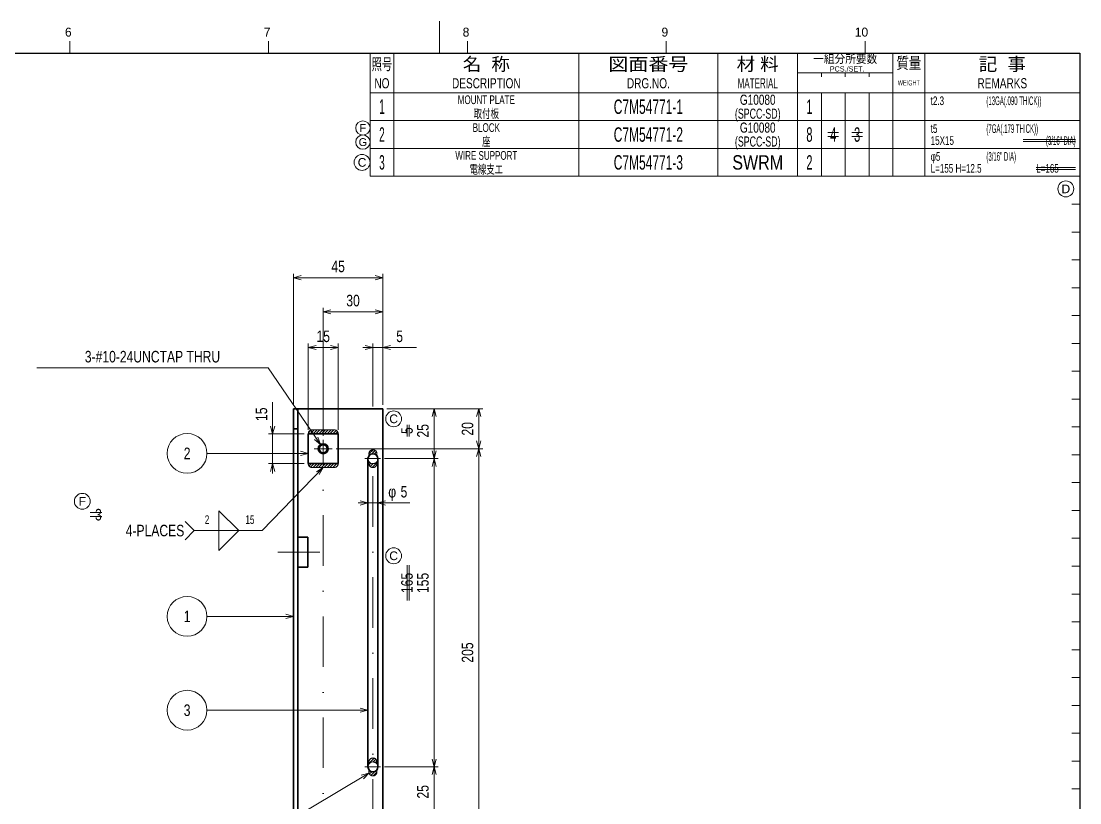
# Model space of a CAD drawing. Header units: millimetres. Extents: x 7 to 587, y 2 to 418.
# Drawn here: x 320.8 to 587, y 221.5 to 418 of the extents above; entities that cross this region are included whole.
import ezdxf
from ezdxf.enums import TextEntityAlignment as Align

# ---------------------------------------------------------------- set-up
doc = ezdxf.new("R2010")
doc.units = ezdxf.units.MM
for name, pattern in [('DASHDOT', [25.3, 12.7, -6.3, 0, -6.3]), ('DASHED', [19, 12.7, -6.3]), ('DIVIDE', [31.6, 12.7, -6.3, 0, -6.3, 0, -6.3])]:
    doc.linetypes.add(name, pattern=pattern)
for name, color, linetype in [('GR01_01', 7, 'Continuous'), ('GR01_02', 7, 'Continuous'), ('GR01_03', 7, 'Continuous'), ('GR01_05', 7, 'Continuous'), ('GR01_06', 7, 'Continuous'), ('GR01_15', 7, 'Continuous'), ('GR01_16', 7, 'Continuous'), ('図面枠C7M', 7, 'Continuous'), ('表題、部品表_01', 7, 'Continuous'), ('表題、部品表_02', 7, 'Continuous'), ('表題、部品表_03', 7, 'Continuous'), ('表題、部品表_Layer1', 7, 'Continuous')]:
    doc.layers.add(name, color=color, linetype=linetype)
doc.styles.add('HG丸ｺﾞｼｯｸM-PRO', font='')
doc.styles.get('HG丸ｺﾞｼｯｸM-PRO').set_extended_font_data('HG丸ｺﾞｼｯｸM-PRO')
pattern_1 = [(45, (0, 0), (-0.3535534, 0.3535534), [])]

# ---------------------------------------------------------------- blocks, each defined once
blk = doc.blocks.new('BLKF023')
at = {"layer": '図面枠C7M', "color": 4, "linetype": 'Continuous', "lineweight": 13}
for p, q in [((426, 410), (426, 418)), ((333, 413), (333, 410)), ((383, 413), (383, 410)), ((433, 413), (433, 410)), ((483, 413), (483, 410)), ((533, 413), (533, 410)), ((585, 393), (587, 393)), ((585, 386), (587, 386)), ((585, 379), (587, 379)), ((585, 372), (587, 372)), ((585, 365), (587, 365)), ((585, 358), (587, 358)), ((585, 351), (587, 351)), ((585, 344), (587, 344)), ((585, 337), (587, 337)), ((585, 330), (587, 330)), ((585, 323), (587, 323)), ((585, 316), (587, 316)), ((585, 309), (587, 309)), ((585, 302), (587, 302)), ((585, 295), (587, 295)), ((585, 288), (587, 288)), ((585, 281), (587, 281)), ((585, 274), (587, 274)), ((585, 267), (587, 267)), ((587, 260), (585, 260)), ((585, 253), (587, 253)), ((585, 246), (587, 246)), ((585, 239), (587, 239)), ((585, 232), (587, 232)), ((585, 225), (587, 225))]:
    blk.add_line(p, q, dxfattribs=at)
at = {"layer": '図面枠C7M', "color": 2, "linetype": 'Continuous', "lineweight": 25}
for p, q in [((33, 410), (587, 410)), ((587, 410), (587, 10))]:
    blk.add_line(p, q, dxfattribs=at)
at = {"layer": '図面枠C7M', "color": 4, "linetype": 'Continuous', "lineweight": 13, "style": 'HG丸ｺﾞｼｯｸM-PRO', "width": 1.003994}
for s, height, p in [('6', 2.25, (331.79, 413.45)), ('7', 2.25, (381.79, 413.45)), ('8', 2.25, (431.8, 413.45)), ('9', 2.25, (481.8, 413.45)), ('10', 2.255, (530.4, 413.45))]:
    blk.add_text(s, height=height, dxfattribs=at).set_placement(p, align=Align.BOTTOM_LEFT)
blk = doc.blocks.new('FXTIP_ARROW_S')
at = {"color": 0, "linetype": 'Continuous', "lineweight": -2}
for q in [(-1, 0), (-0.97, 0.26), (-0.97, -0.26)]:
    blk.add_line((0, 0), q, dxfattribs=at)
blk = doc.blocks.new('FXTIP_ARROW_E')
at = {"color": 0, "linetype": 'Continuous', "lineweight": -2}
for q in [(-1, 0), (-0.97, 0.26), (-0.97, -0.26)]:
    blk.add_line((0, 0), q, dxfattribs=at)
blk = doc.blocks.new('BLKF037')
at = {"layer": 'GR01_01', "color": 3, "linetype": 'Continuous', "lineweight": 35}
for p, q in [((389.23, 95.53), (389.23, 320.53)), ((389.23, 320.53), (411.73, 320.53)), ((390.38, 95.53), (390.38, 320.53)), ((411.73, 320.53), (411.73, 95.53)), ((389.23, 315.53), (390.38, 315.53)), ((389.23, 100.53), (390.38, 100.53)), ((389.23, 95.53), (411.73, 95.53))]:
    blk.add_line(p, q, dxfattribs=at)
at = {"layer": 'GR01_01', "color": 4, "linetype": 'DASHED', "lineweight": 13}
for p, q in [((389.23, 159.28), (390.38, 159.28)), ((389.23, 119.28), (390.38, 119.28))]:
    blk.add_line(p, q, dxfattribs=at)
blk = doc.blocks.new('BLKF043')
at = {"layer": 'GR01_02', "color": 3, "linetype": 'Continuous', "lineweight": 35}
for radius in [1.25, 1]:
    blk.add_circle((396.73, 310.53), radius, dxfattribs=at)
blk = doc.blocks.new('BLKF042')
at = {"layer": 'GR01_02', "color": 3, "linetype": 'Continuous', "lineweight": 35}
for p, q in [((392.98, 306.78), (392.98, 314.28)), ((392.98, 314.28), (400.48, 314.28)), ((400.48, 306.78), (400.48, 314.28)), ((392.98, 306.78), (400.48, 306.78))]:
    blk.add_line(p, q, dxfattribs=at)
blk.add_blockref('BLKF043', (0, 0), dxfattribs=at)
blk = doc.blocks.new('BLKF044')
at = {"layer": '表題、部品表_02', "color": 4, "linetype": 'Continuous', "lineweight": 13}
for p, q in [((408.5, 386), (408.5, 379)), ((408.5, 386), (587, 386)), ((414.5, 386), (414.5, 379)), ((461, 386), (461, 379)), ((496, 386), (496, 379)), ((516, 386), (516, 379)), ((522, 386), (522, 379)), ((528, 386), (528, 379)), ((534, 379), (534, 386)), ((540, 386), (540, 379)), ((548, 386), (548, 379)), ((587, 386), (587, 379)), ((408.5, 379), (587, 379))]:
    blk.add_line(p, q, dxfattribs=at)
blk = doc.blocks.new('BLKF047')
at = {"layer": '表題、部品表_01', "color": 4, "linetype": 'Continuous', "lineweight": 13}
for p, q in [((408.5, 410), (408.5, 400)), ((408.5, 410), (587, 410)), ((414.5, 410), (414.5, 400)), ((461, 410), (461, 400)), ((496, 410), (496, 400)), ((516, 410), (516, 400)), ((540, 410), (540, 400)), ((548, 410), (548, 400)), ((587, 410), (587, 400)), ((516, 405), (540, 405)), ((522, 404), (522, 405)), ((528, 405), (528, 404)), ((534, 405), (534, 404)), ((408.5, 400), (587, 400))]:
    blk.add_line(p, q, dxfattribs=at)
at = {"layer": '表題、部品表_01', "color": 3, "linetype": 'Continuous', "lineweight": 35, "style": 'HG丸ｺﾞｼｯｸM-PRO'}
for s, height, width, p in [('照号', 2.909, 0.651535, (411.5, 407.2)), ('名  称', 3.273, 1.042426, (437.75, 407.2)), ('図面番号', 3.273, 1.127518, (478.5, 407.2)), ('材 料', 3.273, 1.042439, (506, 407.2)), ('一組分所要数', 2.036, 0.966638, (528, 408.5)), ('質量', 2.909, 0.781842, (544, 407.5)), ('記  事', 3.273, 1.042426, (567.5, 407.2)), ('PCS./SET.', 1.309, 0.862935, (528.5, 406)), ('NO', 2.545, 0.740841, (411.5, 402.4)), ('DESCRIPTION', 2.5455, 0.741365, (437.75, 402.4)), ('DRG.NO.', 2.545, 0.741189, (478.5, 402.4)), ('MATERIAL', 2.545, 0.594756, (506, 402.4)), ('WEIGHT', 1.309, 0.635507, (544, 402.5)), ('REMARKS', 2.545, 0.742803, (567.5, 402.4))]:
    blk.add_text(s, height=height, dxfattribs=dict(at, width=width)).set_placement(p, align=Align.MIDDLE_CENTER)
blk = doc.blocks.new('BLKF046')
at = {"layer": '表題、部品表_01', "color": 3, "linetype": 'Continuous', "lineweight": 13}
blk.add_blockref('BLKF047', (0, 0), dxfattribs=at)
blk = doc.blocks.new('BLKF048')
at = {"layer": '表題、部品表_02', "color": 4, "linetype": 'Continuous', "lineweight": 13}
for p, q in [((408.5, 400), (408.5, 393)), ((408.5, 400), (587, 400)), ((414.5, 400), (414.5, 393)), ((461, 400), (461, 393)), ((496, 400), (496, 393)), ((516, 400), (516, 393)), ((522, 400), (522, 393)), ((528, 400), (528, 393)), ((534, 393), (534, 400)), ((540, 400), (540, 393)), ((548, 400), (548, 393)), ((587, 400), (587, 393)), ((408.5, 393), (587, 393))]:
    blk.add_line(p, q, dxfattribs=at)
blk = doc.blocks.new('BLKF050')
at = {"layer": '表題、部品表_02', "color": 4, "linetype": 'Continuous', "lineweight": 13}
for p, q in [((408.5, 393), (408.5, 386)), ((408.5, 393), (587, 393)), ((414.5, 393), (414.5, 386)), ((461, 393), (461, 386)), ((496, 393), (496, 386)), ((516, 393), (516, 386)), ((522, 393), (522, 386)), ((528, 393), (528, 386)), ((534, 386), (534, 393)), ((540, 393), (540, 386)), ((548, 393), (548, 386)), ((587, 393), (587, 386)), ((408.5, 386), (587, 386))]:
    blk.add_line(p, q, dxfattribs=at)
blk = doc.blocks.new('BLKF054')
at = {"layer": 'GR01_16', "linetype": 'DIVIDE', "lineweight": 13}
h = blk.add_hatch(dxfattribs=at)
h.set_pattern_fill('_USER', color=4, scale=0.5, angle=45, style=0, pattern_type=0)
h.set_pattern_definition(pattern_1)
edge = h.paths.add_edge_path(flags=0)
edge.add_arc((409.23, 308.03), 1.25, 42.8436, 137.1564, ccw=False)
edge.add_arc((409.23, 309.28), 1, 336.4218, 563.5782)
h = blk.add_hatch(dxfattribs=at)
h.set_pattern_fill('_USER', color=4, scale=0.5, angle=45, style=0, pattern_type=0)
h.set_pattern_definition(pattern_1)
edge = h.paths.add_edge_path(flags=0)
edge.add_arc((409.23, 308.03), 1.25, 222.8436, 317.1564)
edge.add_arc((409.23, 306.78), 1, -203.5782, 23.5782, ccw=False)
at = {"layer": 'GR01_16', "color": 4, "linetype": 'DIVIDE', "lineweight": 13}
for centre, start, end in [((409.23, 309.28), 336.4218, 203.5782), ((409.23, 306.78), 156.4218, 23.5782)]:
    blk.add_arc(centre, 1, start, end, dxfattribs=at)
blk = doc.blocks.new('BLKF055')
at = {"layer": 'GR01_16', "linetype": 'DIVIDE', "lineweight": 13}
h = blk.add_hatch(dxfattribs=at)
h.set_pattern_fill('_USER', color=4, scale=0.5, angle=45, style=0, pattern_type=0)
h.set_pattern_definition(pattern_1)
edge = h.paths.add_edge_path(flags=0)
edge.add_arc((409.23, 230.53), 1.25, 42.8436, 137.1564, ccw=False)
edge.add_arc((409.23, 231.78), 1, 336.4218, 563.5782)
h = blk.add_hatch(dxfattribs=at)
h.set_pattern_fill('_USER', color=4, scale=0.5, angle=45, style=0, pattern_type=0)
h.set_pattern_definition(pattern_1)
edge = h.paths.add_edge_path(flags=0)
edge.add_arc((409.23, 230.53), 1.25, 222.8436, 317.1564)
edge.add_arc((409.23, 229.28), 1, -203.5782, 23.5782, ccw=False)
at = {"layer": 'GR01_16', "color": 4, "linetype": 'DIVIDE', "lineweight": 13}
for centre, start, end in [((409.23, 231.78), 336.4218, 203.5782), ((409.23, 229.28), 156.4218, 23.5782)]:
    blk.add_arc(centre, 1, start, end, dxfattribs=at)
blk = doc.blocks.new('BLKF060')
at = {"layer": 'GR01_16', "linetype": 'DIVIDE', "lineweight": 13}
h = blk.add_hatch(dxfattribs=at)
h.set_pattern_fill('_USER', color=4, scale=0.5, angle=45, style=0, pattern_type=0)
h.set_pattern_definition(pattern_1)
edge = h.paths.add_edge_path(flags=0)
edge.add_line((393.98, 315.28), (399.48, 315.28))
edge.add_arc((399.48, 314.28), 1, 0, 90, ccw=False)
edge.add_line((400.48, 314.28), (392.98, 314.28))
edge.add_arc((393.98, 314.28), 1, 90, 180, ccw=False)
at = {"layer": 'GR01_16', "color": 4, "linetype": 'DIVIDE', "lineweight": 13}
blk.add_line((399.48, 315.28), (393.98, 315.28), dxfattribs=at)
for centre, start, end in [((393.98, 314.28), 90, 180), ((399.48, 314.28), 0, 90)]:
    blk.add_arc(centre, 1, start, end, dxfattribs=at)
blk = doc.blocks.new('BLKF061')
at = {"layer": 'GR01_16', "linetype": 'DIVIDE', "lineweight": 13}
h = blk.add_hatch(dxfattribs=at)
h.set_pattern_fill('_USER', color=4, scale=0.5, angle=45, style=0, pattern_type=0)
h.set_pattern_definition(pattern_1)
edge = h.paths.add_edge_path(flags=0)
edge.add_line((393.98, 305.78), (399.48, 305.78))
edge.add_arc((399.48, 306.78), 1, 270, 360)
edge.add_line((400.48, 306.78), (392.98, 306.78))
edge.add_arc((393.98, 306.78), 1, 180, 270)
at = {"layer": 'GR01_16', "color": 4, "linetype": 'DIVIDE', "lineweight": 13}
blk.add_line((399.48, 305.78), (393.98, 305.78), dxfattribs=at)
for centre, start, end in [((393.98, 306.78), 180, 270), ((399.48, 306.78), 270, 0)]:
    blk.add_arc(centre, 1, start, end, dxfattribs=at)
blk = doc.blocks.new('BLKF079')
at = {"layer": 'GR01_05', "color": 4, "linetype": 'Continuous', "lineweight": 13}
blk.add_circle((414.44, 318.04), 2, dxfattribs=at)
at = {"layer": 'GR01_05', "color": 4, "linetype": 'Continuous', "lineweight": 13, "style": 'HG丸ｺﾞｼｯｸM-PRO', "width": 1.042931}
blk.add_text('C', height=2.18, dxfattribs=at).set_placement((414.44, 318.04), align=Align.MIDDLE_CENTER)
blk = doc.blocks.new('BLKF083')
at = {"layer": '表題、部品表_Layer1', "color": 4, "linetype": 'Continuous', "lineweight": 13}
blk.add_circle((406.5, 382.5), 2, dxfattribs=at)
at = {"layer": '表題、部品表_Layer1', "color": 4, "linetype": 'Continuous', "lineweight": 13, "style": 'HG丸ｺﾞｼｯｸM-PRO', "width": 1.042931}
blk.add_text('C', height=2.18, dxfattribs=at).set_placement((406.5, 382.5), align=Align.MIDDLE_CENTER)
blk = doc.blocks.new('BLKF085')
at = {"layer": '表題、部品表_Layer1', "color": 4, "linetype": 'Continuous', "lineweight": 13}
blk.add_circle((583.48, 375.84), 2, dxfattribs=at)
at = {"layer": '表題、部品表_Layer1', "color": 4, "linetype": 'Continuous', "lineweight": 13, "style": 'HG丸ｺﾞｼｯｸM-PRO', "width": 1.042833}
blk.add_text('D', height=2.18, dxfattribs=at).set_placement((583.48, 375.84), align=Align.MIDDLE_CENTER)
blk = doc.blocks.new('BLKF093')
at = {"layer": 'GR01_02', "color": 3, "linetype": 'Continuous', "lineweight": 35}
for p, q in [((390.38, 288.28), (392.88, 288.28)), ((390.38, 288.28), (390.38, 280.78)), ((392.88, 280.78), (392.88, 288.28)), ((390.38, 280.78), (392.88, 280.78))]:
    blk.add_line(p, q, dxfattribs=at)
blk = doc.blocks.new('BLKF098')
at = {"layer": '表題、部品表_Layer1', "color": 4, "linetype": 'Continuous', "lineweight": 13}
blk.add_circle((406.7, 387.6), 1.8, dxfattribs=at)
at = {"layer": '表題、部品表_Layer1', "color": 4, "linetype": 'Continuous', "lineweight": 13, "style": 'HG丸ｺﾞｼｯｸM-PRO', "width": 1.042883}
blk.add_text('G', height=1.96, dxfattribs=at).set_placement((406.7, 387.6), align=Align.MIDDLE_CENTER)
blk = doc.blocks.new('BLKF101')
at = {"layer": 'GR01_05', "color": 4, "linetype": 'Continuous', "lineweight": 13}
blk.add_circle((414.44, 283.61), 2, dxfattribs=at)
at = {"layer": 'GR01_05', "color": 4, "linetype": 'Continuous', "lineweight": 13, "style": 'HG丸ｺﾞｼｯｸM-PRO', "width": 1.042931}
blk.add_text('C', height=2.18, dxfattribs=at).set_placement((414.44, 283.61), align=Align.MIDDLE_CENTER)
blk = doc.blocks.new('BLKF102')
at = {"layer": 'GR01_05', "color": 4, "linetype": 'Continuous', "lineweight": 13}
blk.add_circle((336.15, 297.3), 2, dxfattribs=at)
at = {"layer": 'GR01_05', "color": 4, "linetype": 'Continuous', "lineweight": 13, "style": 'HG丸ｺﾞｼｯｸM-PRO', "width": 1.042153}
blk.add_text('F', height=2.18, dxfattribs=at).set_placement((336.15, 297.3), align=Align.MIDDLE_CENTER)
blk = doc.blocks.new('BLKF119')
at = {"layer": '表題、部品表_Layer1', "color": 4, "linetype": 'Continuous', "lineweight": 13}
blk.add_circle((406.7, 391.16), 1.8, dxfattribs=at)
at = {"layer": '表題、部品表_Layer1', "color": 4, "linetype": 'Continuous', "lineweight": 13, "style": 'HG丸ｺﾞｼｯｸM-PRO', "width": 1.042153}
blk.add_text('F', height=1.96, dxfattribs=at).set_placement((406.7, 391.16), align=Align.MIDDLE_CENTER)

msp = doc.modelspace()

# ---------------------------------------------------------------- linework, layer by layer
at = {"layer": 'GR01_02', "color": 4, "linetype": 'DASHDOT', "lineweight": 13}
for p, q in [((396.73, 103.28), (396.73, 312.78)), ((398.98, 310.53), (394.48, 310.53)), ((395.91, 284.53), (385.35, 284.53))]:
    msp.add_line(p, q, dxfattribs=at)
at = {"layer": 'GR01_03', "color": 4, "linetype": 'DASHDOT', "lineweight": 13}
for p, q in [((409.23, 138.53), (409.23, 310.16)), ((411.14, 308.03), (407.17, 308.03)), ((411.14, 230.53), (407.17, 230.53))]:
    msp.add_line(p, q, dxfattribs=at)
at = {"layer": 'GR01_03', "color": 3, "linetype": 'Continuous', "lineweight": 35}
for p, q in [((407.98, 308.03), (407.98, 230.53)), ((410.48, 230.53), (410.48, 308.03))]:
    msp.add_line(p, q, dxfattribs=at)
for centre, start, end in [((409.23, 308.03), 0, 180), ((409.23, 230.53), 180, 0)]:
    msp.add_arc(centre, 1.25, start, end, dxfattribs=at)
at = {"layer": 'GR01_03', "color": 4, "linetype": 'DASHED', "lineweight": 13}
for centre, start, end in [((409.23, 308.03), 180, 0), ((409.23, 230.53), 0, 180)]:
    msp.add_arc(centre, 1.25, start, end, dxfattribs=at)
at = {"layer": 'GR01_05', "color": 4, "linetype": 'Continuous', "lineweight": 13}
for p, q in [((417.87, 313.6), (417.87, 316.56)), ((418.37, 313.6), (418.37, 316.56)), ((338.09, 294.45), (341.05, 294.45)), ((338.09, 293.45), (341.05, 293.45)), ((417.87, 272.34), (417.87, 281.22)), ((418.37, 272.34), (418.37, 281.22))]:
    msp.add_line(p, q, dxfattribs=at)
at = {"layer": 'GR01_06', "color": 4, "linetype": 'Continuous', "lineweight": 13}
for p, q in [((389.23, 321.53), (389.23, 354.52)), ((411.73, 321.53), (411.73, 354.52)), ((389.23, 353.52), (411.73, 353.52)), ((396.73, 313.78), (396.73, 345.94)), ((396.73, 344.94), (411.73, 344.94)), ((411.73, 321.53), (411.73, 345.94)), ((392.98, 315.28), (392.98, 336.96)), ((392.98, 335.96), (400.48, 335.96)), ((400.48, 315.28), (400.48, 336.96)), ((406.73, 335.96), (409.23, 335.96)), ((409.23, 321.16), (409.23, 336.96)), ((409.23, 335.96), (411.73, 335.96)), ((411.73, 321.53), (411.73, 336.96)), ((411.73, 335.96), (420.18, 335.96)), ((382.92, 330.84), (324.68, 330.84)), ((396.02, 311.57), (382.92, 330.84)), ((384.01, 314.28), (384.01, 322.2)), ((412.73, 320.53), (425.62, 320.53)), ((412.73, 320.53), (436.84, 320.53)), ((424.62, 308.03), (424.62, 320.53)), ((435.84, 310.53), (435.84, 320.53)), ((391.98, 314.28), (383.01, 314.28)), ((384.01, 306.78), (384.01, 314.28)), ((399.98, 310.53), (436.84, 310.53)), ((435.84, 208.03), (435.84, 310.53)), ((391.98, 306.78), (383.01, 306.78)), ((384.01, 304.28), (384.01, 306.78)), ((412.14, 308.03), (425.62, 308.03)), ((424.62, 230.53), (424.62, 308.03)), ((405.48, 296.89), (407.98, 296.89)), ((407.98, 296.89), (410.48, 296.89)), ((410.48, 296.89), (418.55, 296.89)), ((412.14, 230.53), (425.62, 230.53)), ((424.62, 218.03), (424.62, 230.53))]:
    msp.add_line(p, q, dxfattribs=at)
at = {"layer": 'GR01_15', "color": 6, "linetype": 'Continuous', "lineweight": 13}
for p, q in [((392.98, 309.35), (367.5, 309.35)), ((389.23, 268.38), (367.5, 268.38)), ((407.98, 244.79), (367.5, 244.79))]:
    msp.add_line(p, q, dxfattribs=at)
for centre in [(362.5, 309.35), (362.5, 268.38), (362.5, 244.79)]:
    msp.add_circle(centre, 5, dxfattribs=at)
at = {"layer": 'GR01_16', "color": 4, "linetype": 'Continuous', "lineweight": 13}
for p, q in [((396.73, 305.78), (381.35, 289.95)), ((370.49, 289.95), (370.49, 294.95)), ((370.49, 294.95), (375.49, 289.95)), ((362, 292.25), (364.29, 289.95)), ((362, 287.66), (364.29, 289.95)), ((381.35, 289.95), (364.29, 289.95)), ((370.49, 289.95), (370.49, 284.95)), ((370.49, 284.95), (375.49, 289.95)), ((408.23, 229), (382.38, 213.59))]:
    msp.add_line(p, q, dxfattribs=at)
at = {"layer": '表題、部品表_Layer1', "color": 4, "linetype": 'Continuous', "lineweight": 13}
for p, q in [((523.65, 390), (526.35, 390)), ((523.65, 389), (526.35, 389)), ((529.65, 390), (532.35, 390)), ((529.65, 389), (532.35, 389)), ((572.75, 388.25), (585.94, 388.25)), ((572.75, 387.75), (585.94, 387.75)), ((576.04, 381.25), (585.94, 381.25)), ((576.04, 380.75), (585.94, 380.75))]:
    msp.add_line(p, q, dxfattribs=at)

# ---------------------------------------------------------------- block references
at = {"layer": 'GR01_01', "color": 3, "linetype": 'Continuous', "lineweight": 35}
msp.add_blockref('BLKF037', (0, 0), dxfattribs=at)
at = {"layer": 'GR01_02', "color": 3, "linetype": 'Continuous', "lineweight": 35}
for name in ['BLKF042', 'BLKF093']:
    msp.add_blockref(name, (0, 0), dxfattribs=at)
at = {"layer": 'GR01_05', "color": 4, "linetype": 'Continuous', "lineweight": 13}
for name in ['BLKF079', 'BLKF102', 'BLKF101']:
    msp.add_blockref(name, (0, 0), dxfattribs=at)
at = {"layer": 'GR01_06', "color": 4, "linetype": 'Continuous', "lineweight": 13, "xscale": 2, "yscale": 2}
for name, p, rotation in [('FXTIP_ARROW_S', (389.23, 353.52), 180), ('FXTIP_ARROW_E', (411.73, 353.52), 360), ('FXTIP_ARROW_S', (396.73, 344.94), 180), ('FXTIP_ARROW_E', (411.73, 344.94), 360), ('FXTIP_ARROW_S', (392.98, 335.96), 180), ('FXTIP_ARROW_E', (400.48, 335.96), 360), ('FXTIP_ARROW_E', (409.23, 335.96), 360), ('FXTIP_ARROW_S', (411.73, 335.96), 180), ('FXTIP_ARROW_E', (424.62, 320.53), 90), ('FXTIP_ARROW_E', (435.84, 320.53), 90), ('FXTIP_ARROW_S', (384.01, 314.28), 270), ('FXTIP_ARROW_S', (396.02, 311.57), 304.216043285131), ('FXTIP_ARROW_S', (435.84, 310.53), 270), ('FXTIP_ARROW_S', (424.62, 308.03), 270), ('FXTIP_ARROW_E', (435.84, 310.53), 90), ('FXTIP_ARROW_E', (384.01, 306.78), 90), ('FXTIP_ARROW_E', (424.62, 308.03), 90), ('FXTIP_ARROW_E', (407.98, 296.89), 360), ('FXTIP_ARROW_S', (410.48, 296.89), 180), ('FXTIP_ARROW_S', (424.62, 230.53), 270), ('FXTIP_ARROW_E', (424.62, 230.53), 90)]:
    msp.add_blockref(name, p, dxfattribs=dict(at, rotation=rotation))
at = {"layer": 'GR01_15', "color": 6, "linetype": 'Continuous', "lineweight": 13, "xscale": 2, "yscale": 2}
for p in [(392.98, 309.35), (389.23, 268.38), (407.98, 244.79)]:
    msp.add_blockref('FXTIP_ARROW_S', p, dxfattribs=at)
at = {"layer": 'GR01_16', "color": 4, "linetype": 'DIVIDE', "lineweight": 13}
for name in ['BLKF060', 'BLKF054', 'BLKF061', 'BLKF055']:
    msp.add_blockref(name, (0, 0), dxfattribs=at)
at = {"layer": 'GR01_16', "color": 4, "linetype": 'Continuous', "lineweight": 13, "xscale": 2, "yscale": 2}
for p, rotation in [((396.73, 305.78), 45.84027737613599), ((408.23, 229), 30.80437681650196)]:
    msp.add_blockref('FXTIP_ARROW_S', p, dxfattribs=dict(at, rotation=rotation))
at = {"layer": '図面枠C7M', "color": 4, "linetype": 'Continuous', "lineweight": 13}
msp.add_blockref('BLKF023', (0, 0), dxfattribs=at)
at = {"layer": '表題、部品表_01', "color": 3, "linetype": 'Continuous', "lineweight": 13}
msp.add_blockref('BLKF046', (0, 0), dxfattribs=at)
at = {"layer": '表題、部品表_02', "color": 4, "linetype": 'Continuous', "lineweight": 13}
for name in ['BLKF048', 'BLKF050', 'BLKF044']:
    msp.add_blockref(name, (0, 0), dxfattribs=at)
at = {"layer": '表題、部品表_Layer1', "color": 4, "linetype": 'Continuous', "lineweight": 13}
for name in ['BLKF119', 'BLKF098', 'BLKF083', 'BLKF085']:
    msp.add_blockref(name, (0, 0), dxfattribs=at)

# ---------------------------------------------------------------- texts
at = {"layer": 'GR01_05', "color": 3, "linetype": 'Continuous', "lineweight": 35, "style": 'HG丸ｺﾞｼｯｸM-PRO', "width": 0.784542}
for s, height, p in [('5', 2.91, (420.12, 315.08)), ('165', 2.909, (420.12, 276.78))]:
    msp.add_text(s, height=height, rotation=90, dxfattribs=at).set_placement(p, align=Align.BOTTOM_CENTER)
msp.add_text('3', height=2.91, dxfattribs=at).set_placement((341.05, 293.95), align=Align.MIDDLE_RIGHT)
at = {"layer": 'GR01_06', "color": 3, "linetype": 'Continuous', "lineweight": 35, "style": 'HG丸ｺﾞｼｯｸM-PRO', "width": 0.784542}
for s, rotation, p in [('45', 0, (400.48, 354.02)), ('30', 0, (404.23, 345.44)), ('15', 0, (396.73, 336.46)), ('15', 90, (383.51, 319.19)), ('20', 90, (435.34, 315.53)), ('25', 90, (424.12, 315.03)), ('155', 90, (424.12, 276.78)), ('205', 90, (435.34, 259.28)), ('25', 90, (424.12, 224.28))]:
    msp.add_text(s, height=2.909, rotation=rotation, dxfattribs=at).set_placement(p, align=Align.BOTTOM_CENTER)
at = {"layer": 'GR01_06', "color": 3, "linetype": 'Continuous', "lineweight": 35, "style": 'HG丸ｺﾞｼｯｸM-PRO'}
for s, height, width, p in [('5', 2.91, 0.784542, (415.95, 336.46)), ('3-#10-24UNCTAP THRU', 2.9091, 0.783067, (353.8, 331.34)), ('5', 2.91, 0.784542, (417.04, 297.39)), ('φ', 2.91, 0.781842, (414.08, 297.39))]:
    msp.add_text(s, height=height, dxfattribs=dict(at, width=width)).set_placement(p, align=Align.BOTTOM_CENTER)
at = {"layer": 'GR01_15', "color": 6, "linetype": 'Continuous', "lineweight": 35, "style": 'HG丸ｺﾞｼｯｸM-PRO', "width": 0.784542}
for s, p in [('2', (362.5, 309.35)), ('1', (362.5, 268.38)), ('3', (362.5, 244.79))]:
    msp.add_text(s, height=2.91, rotation=0, dxfattribs=at).set_placement(p, align=Align.MIDDLE_CENTER)
at = {"layer": 'GR01_16', "color": 3, "linetype": 'Continuous', "lineweight": 35, "style": 'HG丸ｺﾞｼｯｸM-PRO', "width": 0.691275}
for s, height, p in [('2', 2.18, (367.52, 290.95)), ('15', 2.182, (378.3, 290.95))]:
    msp.add_text(s, height=height, dxfattribs=at).set_placement(p, align=Align.BOTTOM_CENTER)
at = {"layer": 'GR01_16', "color": 3, "linetype": 'Continuous', "lineweight": 35, "style": 'HG丸ｺﾞｼｯｸM-PRO', "width": 0.78274}
msp.add_text('4-PLACES', height=2.909, dxfattribs=at).set_placement((361.79, 289.95), align=Align.MIDDLE_RIGHT)
at = {"layer": '表題、部品表_03', "color": 3, "linetype": 'Continuous', "lineweight": 35, "style": 'HG丸ｺﾞｼｯｸM-PRO'}
for s, height, width, p in [('MOUNT PLATE', 2.1818, 0.692407, (437.75, 398.25)), ('G10080', 2.545, 0.740408, (506, 398.25)), ('1', 3.64, 0.521199, (411.5, 396.5)), ('C7M54771-1', 3.636, 0.61972, (478.5, 396.5)), ('1', 3.64, 0.576062, (519, 396.5)), ('取付板', 2.182, 0.692256, (437.75, 394.75)), ('(SPCC-SD)', 2.545, 0.652377, (506, 394.75)), ('2', 3.64, 0.521199, (411.5, 389.5)), ('BLOCK', 2.182, 0.693284, (437.75, 391.25)), ('C7M54771-2', 3.636, 0.61972, (478.5, 389.5)), ('G10080', 2.545, 0.740408, (506, 391.25)), ('8', 3.64, 0.576062, (519, 389.5)), ('座', 2.18, 0.692256, (437.75, 387.75)), ('(SPCC-SD)', 2.545, 0.652377, (506, 387.75)), ('3', 3.64, 0.521199, (411.5, 382.5)), ('WIRE SUPPORT', 2.1818, 0.691856, (437.75, 384.25)), ('C7M54771-3', 3.636, 0.61972, (478.5, 382.5)), ('SWRM', 3.636, 0.830719, (506, 382.5)), ('2', 3.64, 0.576062, (519, 382.5)), ('電線支エ', 2.182, 0.692256, (437.75, 380.75))]:
    msp.add_text(s, height=height, dxfattribs=dict(at, width=width)).set_placement(p, align=Align.MIDDLE_CENTER)
for s, height, width, p in [('t2.3', 2.182, 0.690457, (549.5, 398)), ('(13GA(.090 THICK))', 2.1818, 0.416535, (563.5, 398)), ('t5', 2.182, 0.690261, (549.5, 391)), ('(7GA(.179 THICK))', 2.1818, 0.416504, (563.5, 391)), ('15X15', 2.182, 0.691981, (549.5, 388)), ('φ5', 2.182, 0.691838, (549.5, 384)), ('(3/16" DIA)', 2.1818, 0.416548, (563.5, 384)), ('L=155 H=12.5', 2.1818, 0.691248, (549.5, 381))]:
    msp.add_text(s, height=height, dxfattribs=dict(at, width=width)).set_placement(p, align=Align.MIDDLE_LEFT)
at = {"layer": '表題、部品表_Layer1', "color": 3, "linetype": 'Continuous', "lineweight": 35, "style": 'HG丸ｺﾞｼｯｸM-PRO', "width": 0.576062}
for s, p in [('3', (531, 389.5)), ('4', (525, 389.5))]:
    msp.add_text(s, height=3.64, dxfattribs=at).set_placement(p, align=Align.MIDDLE_CENTER)
at = {"layer": '表題、部品表_Layer1', "color": 3, "linetype": 'Continuous', "lineweight": 35, "style": 'HG丸ｺﾞｼｯｸM-PRO', "width": 0.416548}
msp.add_text('(3/16" DIA)', height=2.1818, dxfattribs=at).set_placement((585.94, 388), align=Align.MIDDLE_RIGHT)
at = {"layer": '表題、部品表_Layer1', "color": 3, "linetype": 'Continuous', "lineweight": 35, "style": 'HG丸ｺﾞｼｯｸM-PRO', "width": 0.691723}
msp.add_text('L=165', height=2.182, dxfattribs=at).set_placement((576.04, 381), align=Align.MIDDLE_LEFT)

doc.saveas('drawing.dxf')
